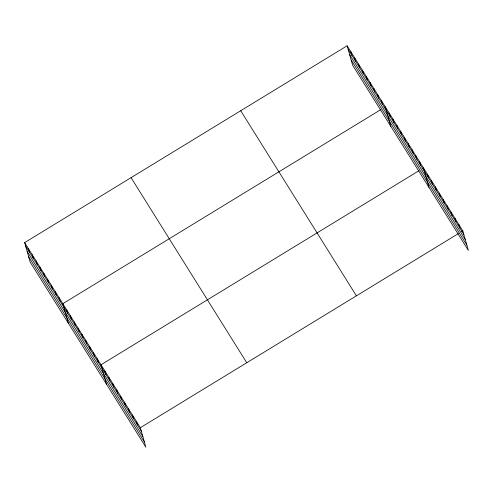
<?xml version="1.0" encoding="UTF-8"?>
<svg xmlns="http://www.w3.org/2000/svg" width="493" height="493" viewBox="0 0 493 493"><rect width="100%" height="100%" fill="white"/><g stroke="black" fill="none" stroke-linecap="round" stroke-linejoin="round"><path stroke-width="0.74" d="M24.65 242.605L140.351 427.696L145.873 447.213L30.172 262.116L24.65 242.605L347.127 45.787L462.828 230.884L468.35 250.395L352.649 65.304L347.127 45.787M380.929 109.545L62.833 303.682L68.354 323.198M384.059 107.634L385.31 106.87L390.832 126.387M419.105 170.627L101.01 364.765L106.531 384.281M422.236 168.717L423.493 167.953L429.015 187.463M140.351 427.696L458.447 233.559M461.577 231.648L462.828 230.884M348.126 49.318L463.827 234.409M349.617 54.594L465.318 239.684M351.158 60.029L466.859 245.12M240.713 110.734L356.408 295.831M131.07 177.653L246.765 362.749M25.648 246.13L141.349 431.227M27.14 251.405L142.841 436.502M28.68 256.841L144.381 441.938M458.897 224.592L459.895 228.117M454.959 218.294L455.957 221.825M451.027 212.002L452.026 215.533M447.096 205.71L448.094 209.235M443.158 199.418L444.156 202.943M439.226 193.127L440.224 196.652M435.294 186.829L436.293 190.36M431.357 180.537L432.355 184.068M427.425 174.245L428.423 177.77M419.672 161.84L420.671 165.371M415.852 155.733L416.85 159.264M412.037 149.625L413.035 153.157M408.216 143.518L409.215 147.043M404.402 137.411L405.4 140.936M400.581 131.304L401.579 134.829M396.766 125.191L397.765 128.722M392.946 119.084L393.944 122.615M389.125 112.977L390.123 116.508M381.49 100.763L382.488 104.288M377.675 94.656L378.673 98.181M373.854 88.543L374.853 92.074M370.04 82.436L371.038 85.967M366.219 76.329L367.217 79.854M362.398 70.222L363.396 73.747M358.584 64.115L359.582 67.64M354.763 58.001L355.761 61.533M350.948 51.894L351.947 55.426M136.413 421.404L137.411 424.929M132.481 415.112L133.48 418.637M128.55 408.82L129.548 412.345M124.612 402.522L125.61 406.053M120.68 396.23L121.679 399.761M116.749 389.938L117.747 393.463M112.811 383.646L113.809 387.171M108.879 377.355L109.877 380.879M104.947 371.056L105.946 374.588M97.195 358.657L98.193 362.182M93.374 352.55L94.373 356.075M89.56 346.443L90.558 349.968M85.739 340.33L86.737 343.861M81.924 334.223L82.916 337.754M78.104 328.116L79.102 331.647M74.283 322.009L75.281 325.534M70.468 315.902L71.467 319.427M66.647 309.795L67.646 313.32M59.012 297.575L60.01 301.106M55.198 291.468L56.196 294.993M51.377 285.361L52.375 288.886M47.556 279.254L48.554 282.779M43.741 273.14L44.74 276.672M39.921 267.033L40.919 270.565M36.106 260.926L37.104 264.458M32.285 254.819L33.284 258.344M28.471 248.712L29.469 252.237"/></g></svg>
